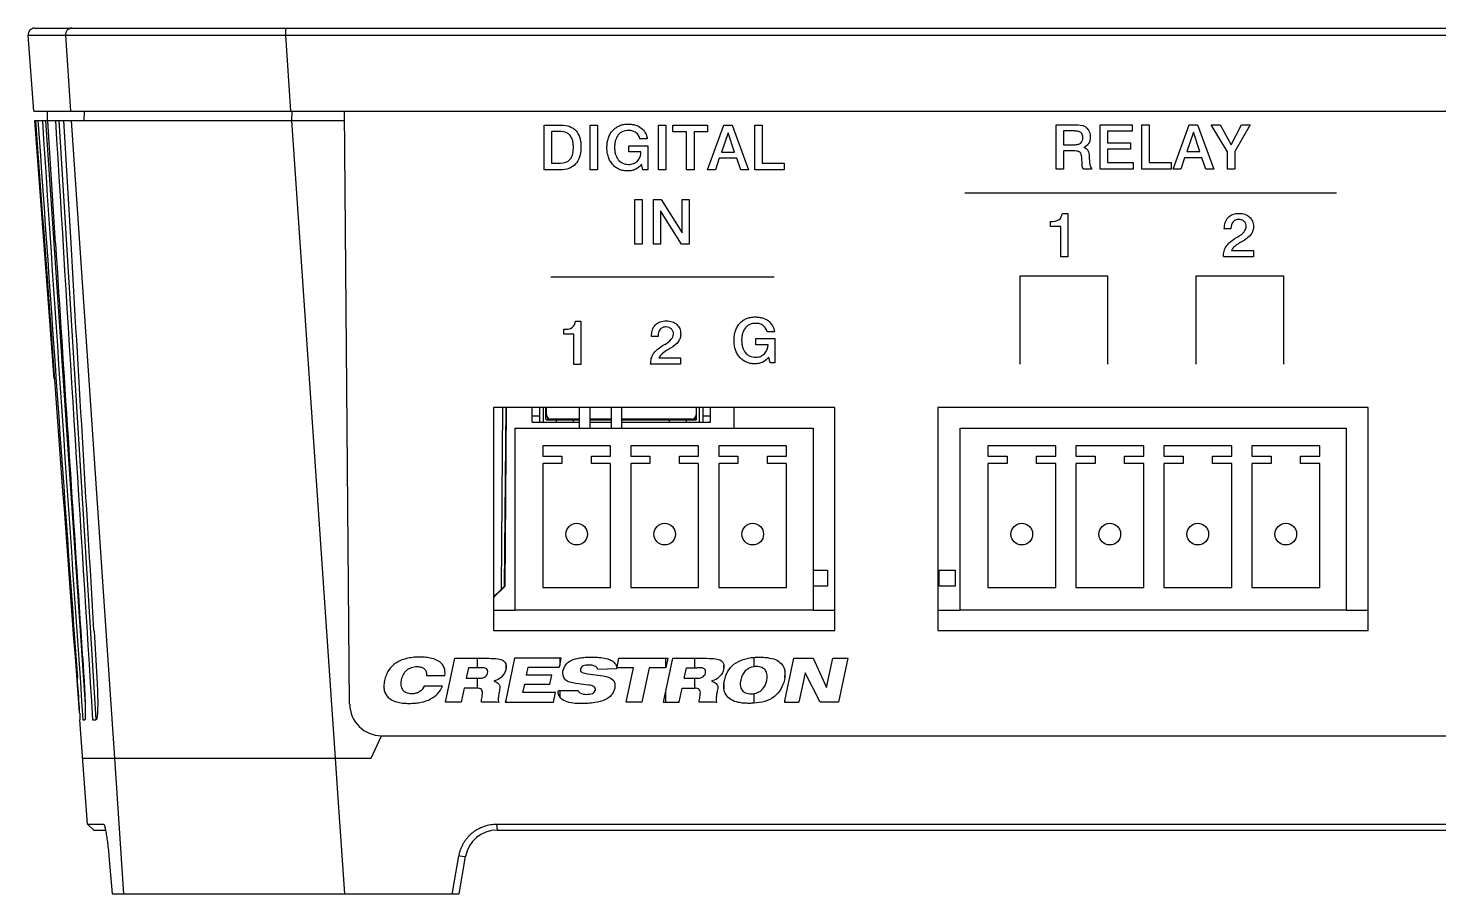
# Model space of a CAD drawing. Header units: inches. Extents: x 0 to 22, y 0 to 17.
# Drawn here: x 14.01 to 16.222, y 8.052 to 9.41 of the extents above; entities that cross this region are included whole.
import ezdxf

# ---------------------------------------------------------------- set-up
doc = ezdxf.new("R2010")
doc.units = ezdxf.units.IN
doc.header["$LTSCALE"] = 1.21
doc.header["$MEASUREMENT"] = 0
doc.layers.get('0').update_dxf_attribs({"linetype": 'CONTINUOUS'})
doc.layers.add('7_ALL_FEATURES', color=7, linetype='CONTINUOUS')

msp = doc.modelspace()

# ---------------------------------------------------------------- linework, layer by layer
at = {"color": 7, "linetype": 'Continuous'}
for p, q in [((14.0199, 9.4098), (19.0399, 9.4098)), ((14.0189, 9.2798), (14.0099, 9.399)), ((14.0189, 9.2798), (19.0409, 9.2798)), ((14.0399, 9.2648), (14.0401, 9.2798)), ((14.5139, 8.3493), (14.5058, 9.2798)), ((14.0504, 8.8598), (14.02, 9.2648)), ((14.02, 9.2648), (14.5059, 9.2648)), ((14.0372, 9.2648), (14.0992, 8.3488)), ((14.0405, 9.264), (14.0404, 9.2648)), ((14.0527, 9.0723), (14.0405, 9.264)), ((14.0578, 9.2648), (14.116, 8.325)), ((14.077, 9.0726), (14.0658, 9.2648)), ((14.7397, 8.8147), (14.7397, 8.4647)), ((15.2747, 8.8147), (14.7397, 8.8147)), ((14.7595, 8.8147), (14.7571, 8.5338)), ((14.8001, 8.7915), (14.8001, 8.8147)), ((14.8119, 8.7915), (14.8119, 8.8147)), ((14.8218, 8.7962), (14.8218, 8.8147)), ((14.8744, 8.7822), (14.8744, 8.8147)), ((14.8904, 8.8147), (14.8904, 8.7822)), ((14.9244, 8.7822), (14.9244, 8.8147)), ((14.9404, 8.8147), (14.9404, 8.7822)), ((15.058, 8.7962), (15.058, 8.8147)), ((15.0678, 8.8147), (15.0678, 8.7915)), ((15.0796, 8.7915), (15.0796, 8.8147)), ((15.1169, 8.7822), (15.1169, 8.8147)), ((15.2747, 8.4647), (15.2747, 8.8147)), ((15.4362, 8.8147), (15.4362, 8.4647)), ((16.1112, 8.8147), (15.4362, 8.8147)), ((16.1112, 8.4647), (16.1112, 8.8147)), ((14.8001, 8.7915), (14.8744, 8.7915)), ((14.8225, 8.7954), (14.8744, 8.7954)), ((14.8375, 8.7954), (14.8375, 8.7915)), ((14.8651, 8.7915), (14.8651, 8.7954)), ((14.8904, 8.7954), (14.9244, 8.7954)), ((14.8904, 8.7915), (14.9244, 8.7915)), ((14.9404, 8.7954), (15.0572, 8.7954)), ((14.9404, 8.7915), (15.0796, 8.7915)), ((15.0147, 8.7954), (15.0147, 8.7915)), ((15.0422, 8.7915), (15.0422, 8.7954)), ((15.2407, 8.5593), (15.2634, 8.5593)), ((15.2634, 8.5593), (15.2634, 8.5343)), ((15.4384, 8.5343), (15.4384, 8.5593)), ((15.4384, 8.5593), (15.4634, 8.5593)), ((15.4634, 8.5593), (15.4634, 8.5343)), ((14.7397, 8.5165), (14.7571, 8.5338)), ((14.7397, 8.5178), (14.7514, 8.5293)), ((14.7571, 8.5338), (14.7564, 8.5338)), ((15.2634, 8.5343), (15.2407, 8.5343)), ((15.4634, 8.5343), (15.4384, 8.5343)), ((14.7397, 8.4968), (14.7735, 8.4968)), ((15.2407, 8.4968), (15.2747, 8.4968)), ((15.4362, 8.4968), (15.4715, 8.4968)), ((16.0767, 8.4968), (16.1112, 8.4968)), ((14.1131, 8.4637), (14.113, 8.4653)), ((14.7397, 8.4647), (15.2747, 8.4647)), ((15.4362, 8.4647), (16.1112, 8.4647)), ((14.0906, 8.3354), (14.091, 8.3248)), ((14.103, 8.161), (14.0907, 8.3249)), ((14.091, 8.3248), (14.091, 8.3247)), ((14.1109, 8.3249), (14.116, 8.325)), ((14.5475, 8.2648), (14.5639, 8.2998)), ((14.5639, 8.2998), (18.4959, 8.2998)), ((14.0952, 8.2648), (14.5475, 8.2648)), ((14.113, 8.1518), (14.103, 8.161)), ((14.103, 8.161), (14.128, 8.161)), ((14.113, 8.1518), (14.1311, 8.1518)), ((14.128, 8.161), (14.1283, 8.1609)), ((14.7444, 8.161), (18.3153, 8.161)), ((14.745, 8.1518), (18.3147, 8.1518)), ((14.1364, 8.1114), (14.1417, 8.0518)), ((14.6751, 8.0536), (14.6853, 8.1114)), ((14.6854, 8.0518), (14.6958, 8.1105)), ((14.1417, 8.0518), (14.6854, 8.0518)), ((14.6748, 8.0518), (14.6751, 8.0536))]:
    msp.add_line(p, q, dxfattribs=at)
at = {"color": 9, "linetype": 'Continuous'}
for p, q in [((14.0099, 9.399), (14.0684, 9.399)), ((14.0684, 9.399), (14.0764, 9.2798)), ((14.4133, 9.399), (18.6464, 9.399)), ((14.4133, 9.399), (14.4214, 9.2798)), ((14.0975, 9.2798), (14.0973, 9.2648)), ((14.423, 9.2798), (14.4229, 9.2648)), ((14.0774, 9.2648), (14.145, 8.2648)), ((14.4225, 9.2648), (14.4911, 8.2648)), ((14.7536, 8.8147), (14.7514, 8.5293)), ((14.7586, 8.8147), (14.7564, 8.5338)), ((14.8178, 8.7915), (14.8178, 8.8147)), ((14.8225, 8.8033), (14.8225, 8.8147)), ((15.0572, 8.8147), (15.0572, 8.8033)), ((15.0619, 8.8147), (15.0619, 8.7915)), ((14.8119, 8.8013), (14.8001, 8.8013)), ((14.8225, 8.8033), (14.8218, 8.8033)), ((14.8296, 8.7954), (14.8296, 8.7962)), ((14.8744, 8.7962), (14.8296, 8.7962)), ((14.9244, 8.7962), (14.8904, 8.7962)), ((15.0501, 8.7962), (14.9404, 8.7962)), ((15.0501, 8.7962), (15.0501, 8.7954)), ((15.058, 8.8033), (15.0572, 8.8033)), ((15.0796, 8.8013), (15.0678, 8.8013)), ((14.145, 8.2648), (14.1594, 8.0518)), ((14.4911, 8.2648), (14.4949, 8.2094)), ((14.4949, 8.2094), (14.5058, 8.0518)), ((14.7444, 8.161), (14.745, 8.1518)), ((14.6853, 8.1114), (14.6958, 8.1105))]:
    msp.add_line(p, q, dxfattribs=at)
at = {"color": 2, "linetype": 'Continuous'}
for p, q in [((14.8189, 9.1876), (14.8189, 9.2575)), ((14.8189, 9.2575), (14.8459, 9.2575)), ((14.8303, 9.2476), (14.8303, 9.1979)), ((14.8454, 9.2476), (14.8303, 9.2476)), ((14.8912, 9.1876), (14.8912, 9.2575)), ((14.8912, 9.2575), (14.9028, 9.2575)), ((14.9028, 9.2575), (14.9028, 9.1876)), ((14.998, 9.1876), (14.998, 9.2575)), ((14.998, 9.2575), (15.0097, 9.2575)), ((15.0097, 9.2575), (15.0097, 9.1876)), ((15.0207, 9.2473), (15.0207, 9.2575)), ((15.0207, 9.2575), (15.0753, 9.2575)), ((15.0423, 9.2473), (15.0207, 9.2473)), ((15.0423, 9.1876), (15.0423, 9.2473)), ((15.0539, 9.2473), (15.0539, 9.1876)), ((15.0753, 9.2473), (15.0539, 9.2473)), ((15.0753, 9.2575), (15.0753, 9.2473)), ((15.0753, 9.1876), (15.1007, 9.2575)), ((15.1072, 9.2458), (15.0968, 9.2154)), ((15.1007, 9.2575), (15.1138, 9.2575)), ((15.1176, 9.2154), (15.1072, 9.2458)), ((15.1138, 9.2575), (15.1395, 9.1876)), ((15.1491, 9.1876), (15.1491, 9.2575)), ((15.1491, 9.2575), (15.1608, 9.2575)), ((15.1608, 9.2575), (15.1608, 9.1982)), ((15.6218, 9.1884), (15.6218, 9.2584)), ((15.6218, 9.2584), (15.6519, 9.2584)), ((15.6332, 9.2485), (15.6332, 9.227)), ((15.6502, 9.2485), (15.6332, 9.2485)), ((15.6519, 9.2584), (15.6556, 9.2582)), ((15.6909, 9.1884), (15.6909, 9.2584)), ((15.6909, 9.2584), (15.741, 9.2584)), ((15.7024, 9.2481), (15.7024, 9.2298)), ((15.741, 9.2481), (15.7024, 9.2481)), ((15.741, 9.2584), (15.741, 9.2481)), ((15.7561, 9.1884), (15.7561, 9.2584)), ((15.7561, 9.2584), (15.7677, 9.2584)), ((15.7677, 9.2584), (15.7677, 9.199)), ((15.805, 9.1884), (15.8304, 9.2584)), ((15.8369, 9.2466), (15.8265, 9.2163)), ((15.8304, 9.2584), (15.8435, 9.2584)), ((15.8473, 9.2163), (15.8369, 9.2466)), ((15.8435, 9.2584), (15.8691, 9.1884)), ((15.8904, 9.2156), (15.8646, 9.2584)), ((15.8646, 9.2584), (15.879, 9.2584)), ((15.879, 9.2584), (15.8961, 9.2266)), ((15.8961, 9.2266), (15.9126, 9.2584)), ((15.9261, 9.2584), (15.9021, 9.2161)), ((15.9126, 9.2584), (15.9261, 9.2584)), ((14.9516, 9.2157), (14.9516, 9.2253)), ((14.9516, 9.2253), (14.9815, 9.2253)), ((14.9807, 9.2361), (14.9691, 9.2361)), ((14.9815, 9.2253), (14.9815, 9.1876)), ((15.6332, 9.227), (15.6499, 9.227)), ((15.7024, 9.2298), (15.7381, 9.2298)), ((15.7381, 9.2298), (15.7381, 9.2201)), ((14.9707, 9.2157), (14.9516, 9.2157)), ((15.0936, 9.2057), (15.0875, 9.1876)), ((15.1208, 9.2057), (15.0936, 9.2057)), ((15.0968, 9.2154), (15.1176, 9.2154)), ((15.1271, 9.1876), (15.1208, 9.2057)), ((15.6333, 9.2172), (15.6333, 9.1884)), ((15.6509, 9.2172), (15.6333, 9.2172)), ((15.6624, 9.1977), (15.662, 9.206)), ((15.6737, 9.2086), (15.6743, 9.1986)), ((15.7024, 9.2201), (15.7024, 9.1989)), ((15.7381, 9.2201), (15.7024, 9.2201)), ((15.8232, 9.2065), (15.8171, 9.1884)), ((15.8504, 9.2065), (15.8232, 9.2065)), ((15.8265, 9.2163), (15.8473, 9.2163)), ((15.8567, 9.1884), (15.8504, 9.2065)), ((15.8904, 9.1884), (15.8904, 9.2156)), ((15.9021, 9.2161), (15.9021, 9.1884)), ((14.8439, 9.1876), (14.8189, 9.1876)), ((14.8303, 9.1979), (14.8446, 9.1979)), ((14.9028, 9.1876), (14.8912, 9.1876)), ((14.9738, 9.1876), (14.9718, 9.1964)), ((14.9815, 9.1876), (14.9738, 9.1876)), ((15.0097, 9.1876), (14.998, 9.1876)), ((15.0539, 9.1876), (15.0423, 9.1876)), ((15.0875, 9.1876), (15.0753, 9.1876)), ((15.1395, 9.1876), (15.1271, 9.1876)), ((15.1953, 9.1876), (15.1491, 9.1876)), ((15.1608, 9.1982), (15.1953, 9.1982)), ((15.1953, 9.1982), (15.1953, 9.1876)), ((15.6333, 9.1884), (15.6218, 9.1884)), ((15.6772, 9.1884), (15.6642, 9.1884)), ((15.6772, 9.1905), (15.6772, 9.1884)), ((15.7423, 9.1884), (15.6909, 9.1884)), ((15.7024, 9.1989), (15.7423, 9.1989)), ((15.7423, 9.1989), (15.7423, 9.1884)), ((15.8022, 9.1884), (15.7561, 9.1884)), ((15.7677, 9.199), (15.8022, 9.199)), ((15.8022, 9.199), (15.8022, 9.1884)), ((15.8171, 9.1884), (15.805, 9.1884)), ((15.8691, 9.1884), (15.8567, 9.1884)), ((15.9021, 9.1884), (15.8904, 9.1884)), ((14.961, 9.0709), (14.961, 9.1409)), ((14.961, 9.1409), (14.9726, 9.1409)), ((14.9726, 9.1409), (14.9726, 9.0709)), ((14.9902, 9.0709), (14.9902, 9.1409)), ((14.9902, 9.1409), (15.0026, 9.1409)), ((15.0026, 9.1409), (15.0351, 9.0886)), ((15.0351, 9.0886), (15.0351, 9.1409)), ((15.0351, 9.1409), (15.0464, 9.1409)), ((15.0464, 9.1409), (15.0464, 9.0709)), ((15.4785, 9.1514), (16.0613, 9.1514)), ((15.0014, 9.1233), (15.0014, 9.0709)), ((15.0341, 9.0709), (15.0014, 9.1233)), ((15.6315, 9.1192), (15.6399, 9.1192)), ((15.6399, 9.1192), (15.6399, 9.0512)), ((15.6131, 9.0987), (15.6131, 9.1065)), ((15.6291, 9.0987), (15.6131, 9.0987)), ((15.6291, 9.0512), (15.6291, 9.0987)), ((15.8854, 9.0948), (15.8854, 9.0953)), ((15.8959, 9.0948), (15.8854, 9.0948)), ((15.8959, 9.0959), (15.8959, 9.0948)), ((14.9726, 9.0709), (14.961, 9.0709)), ((15.0014, 9.0709), (14.9902, 9.0709)), ((15.0464, 9.0709), (15.0341, 9.0709)), ((15.9155, 9.0764), (15.9136, 9.0753)), ((15.6399, 9.0512), (15.6291, 9.0512)), ((15.931, 9.0512), (15.8841, 9.0512)), ((15.8969, 9.0611), (15.931, 9.0611)), ((15.931, 9.0611), (15.931, 9.0512)), ((14.8292, 9.0195), (15.1796, 9.0195)), ((15.5648, 9.0205), (15.5648, 8.8829)), ((15.7027, 9.0205), (15.5648, 9.0205)), ((15.7027, 8.8829), (15.7027, 9.0205)), ((15.8408, 9.0205), (15.8408, 8.8829)), ((15.9786, 9.0205), (15.8408, 9.0205)), ((15.9786, 8.8829), (15.9786, 9.0205)), ((14.8497, 8.9295), (14.8497, 8.9374)), ((14.8681, 8.9501), (14.8766, 8.9501)), ((14.8766, 8.9501), (14.8766, 8.8821)), ((14.8657, 8.9295), (14.8497, 8.9295)), ((14.8657, 8.8821), (14.8657, 8.9295)), ((14.9872, 8.9262), (14.9872, 8.9267)), ((14.9977, 8.9262), (14.9872, 8.9262)), ((14.9977, 8.9273), (14.9977, 8.9262)), ((15.1509, 8.9131), (15.1509, 8.9228)), ((15.1509, 8.9228), (15.1808, 8.9228)), ((15.1799, 8.9336), (15.1684, 8.9336)), ((15.1808, 8.9228), (15.1808, 8.885)), ((14.9987, 8.8925), (15.0328, 8.8925)), ((15.0172, 8.9078), (15.0153, 8.9067)), ((15.0328, 8.8925), (15.0328, 8.8826)), ((15.17, 8.9131), (15.1509, 8.9131)), ((15.1731, 8.885), (15.1711, 8.8939)), ((14.8766, 8.8821), (14.8657, 8.8821)), ((15.0328, 8.8826), (14.9859, 8.8826)), ((15.1808, 8.885), (15.1731, 8.885)), ((14.6641, 8.3524), (14.6787, 8.4212)), ((14.6787, 8.4212), (14.7324, 8.4212)), ((14.7004, 8.4065), (14.6968, 8.3899)), ((14.7175, 8.4065), (14.7004, 8.4065)), ((14.7137, 8.4212), (14.7137, 8.4065)), ((14.7726, 8.4212), (14.7586, 8.3554)), ((14.7586, 8.4124), (14.7586, 8.4033)), ((14.8456, 8.4212), (14.7726, 8.4212)), ((14.7914, 8.3948), (14.794, 8.4071)), ((14.794, 8.4071), (14.8426, 8.4071)), ((14.8426, 8.4071), (14.8433, 8.4101)), ((14.8433, 8.4212), (14.8433, 8.4101)), ((14.8433, 8.4101), (14.8456, 8.4212)), ((14.9309, 8.4119), (14.9332, 8.4074)), ((14.9324, 8.4065), (14.9323, 8.4047)), ((14.9592, 8.4065), (14.9324, 8.4065)), ((14.9332, 8.4074), (14.9361, 8.4212)), ((14.9361, 8.4212), (15.0129, 8.4212)), ((14.9477, 8.3524), (14.9592, 8.4065)), ((14.9835, 8.4065), (14.972, 8.3524)), ((15.0098, 8.4065), (14.9835, 8.4065)), ((15.0203, 8.4212), (15.0057, 8.3524)), ((15.0093, 8.4212), (15.0093, 8.4065)), ((15.0129, 8.4212), (15.0098, 8.4065)), ((15.0203, 8.4212), (15.074, 8.4212)), ((15.0384, 8.3899), (15.042, 8.4065)), ((15.042, 8.4065), (15.0591, 8.4065)), ((15.0553, 8.4065), (15.0553, 8.4212)), ((15.1007, 8.4059), (15.1004, 8.4039)), ((15.1007, 8.4103), (15.1007, 8.4059)), ((15.1476, 8.4227), (15.1476, 8.4079)), ((15.1962, 8.3545), (15.2104, 8.4212)), ((15.2104, 8.4212), (15.2409, 8.4212)), ((15.2409, 8.4212), (15.2618, 8.3755)), ((15.2618, 8.3755), (15.2716, 8.4212)), ((15.2716, 8.4212), (15.295, 8.4212)), ((15.295, 8.4212), (15.2804, 8.3524)), ((14.6346, 8.3945), (14.6632, 8.3945)), ((14.6968, 8.3899), (14.7154, 8.3899)), ((14.7137, 8.3899), (14.7137, 8.3744)), ((14.7441, 8.3869), (14.7399, 8.3854)), ((14.7399, 8.3854), (14.744, 8.3836)), ((14.7588, 8.4039), (14.7586, 8.4033)), ((14.8308, 8.3948), (14.7914, 8.3948)), ((14.8278, 8.3806), (14.8308, 8.3948)), ((14.8869, 8.3971), (14.9117, 8.3935)), ((14.9323, 8.4047), (14.903, 8.4038)), ((15.0384, 8.3899), (15.0571, 8.3899)), ((15.0553, 8.3744), (15.0553, 8.3899)), ((15.0857, 8.3869), (15.0815, 8.3854)), ((15.0815, 8.3854), (15.0856, 8.3836)), ((15.1962, 8.3906), (15.1956, 8.3872)), ((15.1962, 8.402), (15.1962, 8.3906)), ((15.2283, 8.3985), (15.2185, 8.3524)), ((15.2515, 8.3524), (15.2283, 8.3985)), ((14.6594, 8.3773), (14.6309, 8.3773)), ((14.6936, 8.3745), (14.6889, 8.3524)), ((14.7118, 8.3745), (14.6936, 8.3745)), ((14.7137, 8.3744), (14.7118, 8.3745)), ((14.7855, 8.3674), (14.7884, 8.3806)), ((14.8366, 8.3674), (14.7855, 8.3674)), ((14.7884, 8.3806), (14.8278, 8.3806)), ((14.8334, 8.3524), (14.8366, 8.3674)), ((14.8409, 8.3685), (14.841, 8.369)), ((14.8411, 8.3664), (14.8409, 8.3685)), ((14.841, 8.369), (14.8412, 8.3709)), ((14.8412, 8.3709), (14.872, 8.3709)), ((14.8433, 8.3709), (14.8433, 8.3607)), ((14.8889, 8.3793), (14.8684, 8.3819)), ((15.0093, 8.3694), (15.0093, 8.3524)), ((15.0305, 8.3524), (15.0352, 8.3745)), ((15.0352, 8.3745), (15.0534, 8.3745)), ((15.0534, 8.3745), (15.0553, 8.3744)), ((15.1007, 8.3738), (15.1007, 8.3804)), ((15.1476, 8.3658), (15.1476, 8.3508)), ((14.6889, 8.3524), (14.6641, 8.3524)), ((14.7586, 8.3554), (14.758, 8.3524)), ((14.758, 8.3524), (14.8334, 8.3524)), ((14.7586, 8.3554), (14.7586, 8.3524)), ((14.972, 8.3524), (14.9477, 8.3524)), ((15.0057, 8.3524), (15.0305, 8.3524)), ((15.1962, 8.3545), (15.1958, 8.3524)), ((15.1958, 8.3524), (15.2185, 8.3524)), ((15.1962, 8.3524), (15.1962, 8.3545)), ((15.2804, 8.3524), (15.2515, 8.3524))]:
    msp.add_line(p, q, dxfattribs=at)
at = {"color": 7, "linetype": 'Continuous'}
for centre, radius, start, end in [((14.0199, 9.3998), 0.01, 90, 184.3), ((315.1052, 28.3558), 301.6695, 183.664993, 183.780831), ((14.8296, 8.8033), 0.00787, 180, 270), ((14.8225, 8.7962), 0.000787, 180, 270), ((15.0501, 8.8033), 0.00787, 270, 360), ((15.0572, 8.7962), 0.000787, 270, 360), ((10.4087, 8.1232), 3.688, 3.4239, 4.1645), ((12.4594, 8.2475), 1.6335, 3.0847, 3.3661), ((14.5639, 8.3497), 0.0499, 180.5, 270), ((13.9988, 8.1252), 0.135, 10.9776, 11.3949), ((14.745, 8.1018), 0.05, 90, 170), ((14.7455, 8.1006), 0.0612, 167.7121, 169.8289)]:
    msp.add_arc(centre, radius, start, end, dxfattribs=at)
at = {"color": 2, "linetype": 'Continuous'}
for centre in [(16.0967, 8.7599), (15.1985, 8.5913)]:
    msp.add_arc(centre, 0.3744, 120.6029, 121.2951, dxfattribs=at)
at = {"color": 9, "linetype": 'Continuous'}
for centre, start, end in [((14.8296, 8.8033), 180, 270), ((15.0501, 8.8033), 270, 360)]:
    msp.add_arc(centre, 0.00709, start, end, dxfattribs=at)
at = {"color": 7, "linetype": 'Continuous'}
for centre, major_axis, ratio, start_param, end_param in [((22.8772, 33.0132), (-0.1951, 60.3778), 0.160875, -4.308658, -4.291878), ((23.0405, 35.14), (0.1978, 62.1754), 0.158042, -4.282663, -4.267152), ((22.8783, 30.9904), (-0.1923, 59.5564), 0.16076, -4.3395, -4.322493), ((22.8794, 28.9651), (-0.1896, 58.7326), 0.160646, -4.370852, -4.353812), ((23.0392, 33.0003), (0.1949, 61.2199), 0.158157, -4.299502, -4.298206), ((23.038, 30.8634), (0.1919, 60.2671), 0.158271, -4.331074, -4.329774), ((22.9693, 8.4799), (8.8786, 0.155), 0.001981, -3.141478, -3.133494), ((22.9693, 8.4805), (8.8787, 0.155), 0.002574, -3.107884, -3.099658), ((22.9693, 8.4814), (8.8788, 0.155), 0.003172, -3.074016, -3.065775)]:
    msp.add_ellipse(centre, major_axis=major_axis, ratio=ratio, start_param=start_param, end_param=end_param, dxfattribs=at)
at = {"color": 9, "linetype": 'Continuous'}
for points, knots in [([(14.0783, 9.4098), (14.0769, 9.4098), (14.0749, 9.4093), (14.0725, 9.408), (14.0709, 9.4066), (14.0697, 9.405), (14.0686, 9.4025), (14.0683, 9.4004), (14.0684, 9.399)], [0, 0, 0, 0, 0.248258, 0.373667, 0.498908, 0.624317, 0.750205, 1, 1, 1, 1]), ([(14.414, 9.4098), (14.414, 9.4098), (14.4139, 9.4097), (14.4138, 9.4095), (14.4138, 9.4093), (14.4137, 9.4087), (14.4136, 9.4078), (14.4135, 9.4065), (14.4134, 9.4049), (14.4133, 9.403), (14.4133, 9.4011), (14.4133, 9.3997), (14.4133, 9.399)], [0, 0, 0, 0, 0.008328, 0.024484, 0.049536, 0.083486, 0.177251, 0.302614, 0.454291, 0.626581, 0.811589, 1, 1, 1, 1]), ([(14.0684, 9.399), (14.0701, 9.399), (14.0744, 9.399), (14.0822, 9.3989), (14.0927, 9.3989), (14.1117, 9.3988), (14.1415, 9.3988), (14.1838, 9.3988), (14.2337, 9.3988), (14.2898, 9.3989), (14.3503, 9.3989), (14.392, 9.399), (14.4133, 9.399)], [0, 0, 0, 0, 0.014735, 0.037408, 0.067863, 0.105869, 0.203385, 0.327066, 0.47322, 0.637434, 0.814822, 1, 1, 1, 1])]:
    msp.add_open_spline(points, degree=3, knots=knots, dxfattribs=at)
at = {"color": 2, "linetype": 'Continuous'}
for points, knots in [([(14.8459, 9.2575), (14.8504, 9.2575), (14.859, 9.2566), (14.87, 9.2494), (14.8747, 9.2397), (14.8764, 9.2306), (14.8768, 9.2228), (14.8764, 9.215), (14.8744, 9.2059), (14.8691, 9.1961), (14.8577, 9.1887), (14.8487, 9.1876), (14.8439, 9.1876)], [0, 0, 0, 0, 0.126947, 0.23527, 0.349888, 0.416868, 0.492637, 0.567134, 0.633997, 0.752796, 0.867901, 1, 1, 1, 1]), ([(14.8648, 9.2234), (14.8648, 9.2296), (14.8633, 9.2427), (14.8506, 9.2476), (14.8454, 9.2476)], [0, 0, 0, 0, 0.542922, 1, 1, 1, 1]), ([(14.9718, 9.1964), (14.9694, 9.1931), (14.9645, 9.1889), (14.9564, 9.1862), (14.9498, 9.1856), (14.9431, 9.1861), (14.9367, 9.188), (14.931, 9.1913), (14.9262, 9.1958), (14.9222, 9.2013), (14.9194, 9.2077), (14.9177, 9.2148), (14.9172, 9.2225), (14.9177, 9.2303), (14.9194, 9.2375), (14.9219, 9.2431), (14.9239, 9.2462), (14.9247, 9.2472)], [0, 0, 0, 0, 0.115966, 0.174605, 0.237072, 0.302068, 0.362994, 0.422731, 0.484326, 0.547539, 0.611906, 0.679909, 0.753659, 0.828711, 0.897486, 0.962138, 1, 1, 1, 1]), ([(14.9247, 9.2472), (14.9253, 9.248), (14.9273, 9.2503), (14.9312, 9.2539), (14.937, 9.2571), (14.9436, 9.259), (14.9503, 9.2595), (14.9566, 9.2591), (14.9637, 9.2576), (14.9746, 9.2525), (14.9798, 9.2426), (14.9807, 9.2361)], [0, 0, 0, 0, 0.03789, 0.130669, 0.221965, 0.3164, 0.418166, 0.503088, 0.581307, 0.724886, 1, 1, 1, 1]), ([(14.9691, 9.2361), (14.9683, 9.2398), (14.9651, 9.2454), (14.9578, 9.2488), (14.9519, 9.2495), (14.9466, 9.2491), (14.9407, 9.2474), (14.9344, 9.2426), (14.9309, 9.2354), (14.9296, 9.2286), (14.9292, 9.2228), (14.9295, 9.2178), (14.93, 9.2148), (14.9303, 9.2138)], [0, 0, 0, 0, 0.158938, 0.240689, 0.331011, 0.400227, 0.46364, 0.584821, 0.716079, 0.790691, 0.87377, 0.955566, 1, 1, 1, 1]), ([(15.6499, 9.227), (15.652, 9.227), (15.6556, 9.2273), (15.6605, 9.2291), (15.6632, 9.2331), (15.6637, 9.2379), (15.6633, 9.2426), (15.6606, 9.2465), (15.6558, 9.2483), (15.6522, 9.2485), (15.6502, 9.2485)], [0, 0, 0, 0, 0.158973, 0.275648, 0.379276, 0.505489, 0.628706, 0.730311, 0.844198, 1, 1, 1, 1]), ([(15.6556, 9.2582), (15.6607, 9.2582), (15.6721, 9.2552), (15.6753, 9.2439), (15.6753, 9.2388)], [0, 0, 0, 0, 0.503831, 1, 1, 1, 1]), ([(15.6753, 9.2388), (15.6753, 9.2353), (15.674, 9.2283), (15.6683, 9.2237), (15.6653, 9.2226)], [0, 0, 0, 0, 0.522624, 1, 1, 1, 1]), ([(14.8446, 9.1979), (14.8501, 9.1979), (14.8638, 9.2026), (14.8648, 9.2168), (14.8648, 9.2234)], [0, 0, 0, 0, 0.453847, 1, 1, 1, 1]), ([(14.9303, 9.2138), (14.9304, 9.2131), (14.9314, 9.2093), (14.9345, 9.203), (14.9407, 9.1982), (14.9464, 9.1964), (14.9509, 9.196), (14.9552, 9.1963), (14.9601, 9.1976), (14.9678, 9.2025), (14.9706, 9.2106), (14.9707, 9.2157)], [0, 0, 0, 0, 0.035341, 0.193129, 0.338234, 0.412235, 0.491964, 0.560253, 0.623735, 0.745482, 1, 1, 1, 1]), ([(15.662, 9.206), (15.6619, 9.2079), (15.6616, 9.2111), (15.6596, 9.2153), (15.6555, 9.217), (15.6526, 9.2172), (15.6509, 9.2172)], [0, 0, 0, 0, 0.311095, 0.52295, 0.725097, 1, 1, 1, 1]), ([(15.6653, 9.2226), (15.6677, 9.2218), (15.6731, 9.2183), (15.6735, 9.2119), (15.6737, 9.2086)], [0, 0, 0, 0, 0.431291, 1, 1, 1, 1]), ([(15.6642, 9.1884), (15.6636, 9.1895), (15.6626, 9.1925), (15.6625, 9.1957), (15.6624, 9.1977)], [0, 0, 0, 0, 0.366223, 1, 1, 1, 1]), ([(15.6743, 9.1985), (15.6743, 9.1975), (15.6746, 9.1947), (15.6755, 9.1914), (15.6772, 9.1905)], [0, 0, 0, 0, 0.344307, 1, 1, 1, 1]), ([(15.6131, 9.1065), (15.6177, 9.1065), (15.6271, 9.1069), (15.631, 9.1156), (15.6315, 9.1192)], [0, 0, 0, 0, 0.552426, 1, 1, 1, 1]), ([(15.8854, 9.0953), (15.8854, 9.1015), (15.8881, 9.1116), (15.8976, 9.1175), (15.9037, 9.119), (15.9086, 9.1193), (15.9134, 9.119), (15.9192, 9.1176), (15.9254, 9.1141), (15.9303, 9.1071), (15.9312, 9.1014), (15.9312, 9.0986)], [0, 0, 0, 0, 0.260593, 0.383057, 0.44922, 0.521862, 0.589259, 0.651435, 0.768127, 0.880663, 1, 1, 1, 1]), ([(15.9016, 9.108), (15.9007, 9.1075), (15.8971, 9.1045), (15.8959, 9.0994), (15.8959, 9.0959)], [0, 0, 0, 0, 0.229423, 1, 1, 1, 1]), ([(15.9061, 9.0821), (15.9099, 9.0844), (15.9162, 9.0884), (15.9205, 9.097), (15.9194, 9.103), (15.9169, 9.1068), (15.9129, 9.1092), (15.908, 9.1099), (15.9041, 9.1093), (15.9021, 9.1083), (15.9016, 9.108)], [0, 0, 0, 0, 0.280292, 0.46993, 0.566985, 0.659388, 0.753926, 0.856089, 0.966253, 1, 1, 1, 1]), ([(15.9312, 9.0986), (15.9312, 9.0964), (15.9307, 9.0921), (15.9263, 9.0835), (15.92, 9.079), (15.9155, 9.0764)], [0, 0, 0, 0, 0.2273, 0.44875, 1, 1, 1, 1]), ([(15.8841, 9.0515), (15.8841, 9.0544), (15.8847, 9.0599), (15.8879, 9.0677), (15.8941, 9.0744), (15.8993, 9.078), (15.9022, 9.0798)], [0, 0, 0, 0, 0.244002, 0.464662, 0.70406, 1, 1, 1, 1]), ([(15.9136, 9.0753), (15.9095, 9.073), (15.9034, 9.0691), (15.8978, 9.0637), (15.8969, 9.0611)], [0, 0, 0, 0, 0.629983, 1, 1, 1, 1]), ([(14.8497, 8.9374), (14.8543, 8.9374), (14.8637, 8.9377), (14.8676, 8.9464), (14.8681, 8.9501)], [0, 0, 0, 0, 0.552285, 1, 1, 1, 1]), ([(14.9872, 8.9267), (14.9872, 8.9329), (14.9899, 8.943), (14.9994, 8.9489), (15.0054, 8.9504), (15.0104, 8.9507), (15.0152, 8.9504), (15.0209, 8.9491), (15.0271, 8.9455), (15.0321, 8.9385), (15.033, 8.9328), (15.033, 8.93)], [0, 0, 0, 0, 0.260593, 0.383057, 0.44922, 0.521862, 0.589259, 0.651435, 0.768127, 0.880663, 1, 1, 1, 1]), ([(15.0034, 8.9394), (15.0025, 8.9389), (14.9989, 8.9359), (14.9977, 8.9308), (14.9977, 8.9273)], [0, 0, 0, 0, 0.229423, 1, 1, 1, 1]), ([(15.0079, 8.9136), (15.0117, 8.9158), (15.018, 8.9198), (15.0223, 8.9284), (15.0212, 8.9344), (15.0186, 8.9382), (15.0147, 8.9407), (15.0098, 8.9413), (15.0059, 8.9407), (15.0039, 8.9397), (15.0034, 8.9394)], [0, 0, 0, 0, 0.280292, 0.46993, 0.566985, 0.659388, 0.753926, 0.856089, 0.966253, 1, 1, 1, 1]), ([(15.1711, 8.8939), (15.1687, 8.8905), (15.1637, 8.8863), (15.1557, 8.8836), (15.149, 8.883), (15.1423, 8.8836), (15.136, 8.8855), (15.1303, 8.8887), (15.1255, 8.8932), (15.1215, 8.8987), (15.1187, 8.9051), (15.117, 8.9123), (15.1165, 8.92), (15.117, 8.9277), (15.1187, 8.935), (15.1212, 8.9406), (15.1232, 8.9436), (15.124, 8.9447)], [0, 0, 0, 0, 0.116051, 0.174593, 0.237148, 0.302084, 0.363009, 0.422765, 0.484366, 0.547542, 0.611903, 0.679906, 0.753649, 0.828695, 0.897472, 0.962135, 1, 1, 1, 1]), ([(15.124, 8.9447), (15.1246, 8.9454), (15.1265, 8.9478), (15.1305, 8.9513), (15.1363, 8.9545), (15.1429, 8.9564), (15.1495, 8.9569), (15.1558, 8.9565), (15.163, 8.9551), (15.1739, 8.95), (15.1791, 8.94), (15.1799, 8.9336)], [0, 0, 0, 0, 0.0379, 0.130624, 0.221918, 0.316348, 0.418039, 0.50297, 0.581216, 0.724957, 1, 1, 1, 1]), ([(15.1684, 8.9336), (15.1676, 8.9373), (15.1643, 8.9428), (15.157, 8.9463), (15.1512, 8.9469), (15.1459, 8.9465), (15.14, 8.9448), (15.1337, 8.94), (15.1302, 8.9328), (15.1288, 8.926), (15.1285, 8.9202), (15.1288, 8.9152), (15.1293, 8.9122), (15.1295, 8.9112)], [0, 0, 0, 0, 0.159034, 0.240657, 0.331118, 0.40033, 0.463721, 0.584768, 0.716067, 0.790691, 0.87377, 0.955564, 1, 1, 1, 1]), ([(15.033, 8.93), (15.033, 8.9278), (15.0324, 8.9235), (15.0281, 8.9149), (15.0218, 8.9105), (15.0172, 8.9078)], [0, 0, 0, 0, 0.2273, 0.44875, 1, 1, 1, 1]), ([(14.9859, 8.8829), (14.9859, 8.8858), (14.9865, 8.8913), (14.9897, 8.8991), (14.9958, 8.9058), (15.001, 8.9094), (15.004, 8.9112)], [0, 0, 0, 0, 0.244002, 0.464662, 0.70406, 1, 1, 1, 1]), ([(15.0153, 8.9067), (15.0113, 8.9044), (15.0052, 8.9005), (14.9995, 8.8951), (14.9987, 8.8925)], [0, 0, 0, 0, 0.629983, 1, 1, 1, 1]), ([(15.1295, 8.9112), (15.1297, 8.9105), (15.1307, 8.9067), (15.1337, 8.9005), (15.1399, 8.8956), (15.1457, 8.8938), (15.1502, 8.8935), (15.1544, 8.8938), (15.1594, 8.8951), (15.1671, 8.9), (15.1698, 8.908), (15.17, 8.9131)], [0, 0, 0, 0, 0.035346, 0.193237, 0.338219, 0.412267, 0.492128, 0.560387, 0.6238, 0.745462, 1, 1, 1, 1]), ([(14.6632, 8.3945), (14.6637, 8.3985), (14.6634, 8.4067), (14.6552, 8.417), (14.6442, 8.4211), (14.6334, 8.4228), (14.6233, 8.4233), (14.6128, 8.4228), (14.6027, 8.421), (14.5938, 8.4181), (14.5838, 8.4128), (14.5759, 8.4048), (14.5709, 8.3948), (14.5688, 8.3877), (14.568, 8.3832), (14.5679, 8.3815)], [0, 0, 0, 0, 0.09057, 0.175212, 0.279349, 0.344774, 0.420866, 0.505293, 0.581329, 0.650359, 0.714166, 0.834444, 0.896459, 0.962519, 1, 1, 1, 1]), ([(14.5953, 8.3872), (14.5965, 8.393), (14.6005, 8.4016), (14.6096, 8.4066), (14.6152, 8.408), (14.6204, 8.4084), (14.6259, 8.4078), (14.633, 8.4042), (14.6347, 8.3981), (14.6346, 8.3945)], [0, 0, 0, 0, 0.306236, 0.448803, 0.524446, 0.605411, 0.718302, 0.812086, 1, 1, 1, 1]), ([(14.7303, 8.398), (14.7306, 8.3994), (14.7308, 8.4026), (14.7257, 8.407), (14.7208, 8.4065), (14.7175, 8.4065)], [0, 0, 0, 0, 0.24708, 0.46063, 1, 1, 1, 1]), ([(14.7324, 8.4212), (14.7371, 8.4212), (14.7446, 8.421), (14.7545, 8.419), (14.7579, 8.4146), (14.7586, 8.4124)], [0, 0, 0, 0, 0.481268, 0.770006, 1, 1, 1, 1]), ([(14.8484, 8.4013), (14.8492, 8.4048), (14.8521, 8.4118), (14.862, 8.419), (14.873, 8.4218), (14.8838, 8.4229), (14.8926, 8.4232), (14.9007, 8.423), (14.9093, 8.4224), (14.918, 8.4209), (14.9262, 8.4175), (14.9298, 8.4138), (14.9309, 8.4119)], [0, 0, 0, 0, 0.112913, 0.228786, 0.375497, 0.466364, 0.570769, 0.652569, 0.724795, 0.842733, 0.930861, 1, 1, 1, 1]), ([(14.8887, 8.4107), (14.8858, 8.4107), (14.8816, 8.4103), (14.8771, 8.4075), (14.8754, 8.4045), (14.8757, 8.4009), (14.8802, 8.3978), (14.8841, 8.3975), (14.8869, 8.3971)], [0, 0, 0, 0, 0.287143, 0.401389, 0.505645, 0.615867, 0.723358, 1, 1, 1, 1]), ([(14.903, 8.4038), (14.9024, 8.4074), (14.8957, 8.4106), (14.8905, 8.4107), (14.8887, 8.4107)], [0, 0, 0, 0, 0.676684, 1, 1, 1, 1]), ([(15.0719, 8.398), (15.0722, 8.3994), (15.0724, 8.4026), (15.0674, 8.407), (15.0624, 8.4065), (15.0591, 8.4065)], [0, 0, 0, 0, 0.247069, 0.460033, 1, 1, 1, 1]), ([(15.074, 8.4212), (15.0787, 8.4212), (15.0862, 8.421), (15.0953, 8.4191), (15.0996, 8.4148), (15.1005, 8.4118), (15.1007, 8.4103)], [0, 0, 0, 0, 0.447777, 0.715671, 0.854784, 1, 1, 1, 1]), ([(15.1007, 8.3804), (15.1009, 8.3824), (15.1017, 8.3871), (15.1036, 8.394), (15.1079, 8.4031), (15.1201, 8.4173), (15.1367, 8.4218), (15.1476, 8.4227)], [0, 0, 0, 0, 0.088605, 0.204244, 0.313249, 0.522844, 1, 1, 1, 1]), ([(15.1476, 8.4079), (15.1427, 8.4072), (15.1353, 8.4038), (15.1303, 8.3964), (15.1283, 8.3914), (15.1271, 8.3871), (15.1264, 8.3826), (15.1265, 8.3771), (15.1286, 8.3709), (15.1352, 8.3661), (15.1419, 8.3654), (15.1462, 8.3656), (15.1476, 8.3658)], [0, 0, 0, 0, 0.218978, 0.33215, 0.393486, 0.459029, 0.531691, 0.595503, 0.703838, 0.808811, 0.938295, 1, 1, 1, 1]), ([(15.1476, 8.4227), (15.1506, 8.423), (15.1565, 8.4232), (15.1649, 8.4229), (15.1744, 8.4216), (15.1873, 8.4182), (15.195, 8.4084), (15.1962, 8.402)], [0, 0, 0, 0, 0.159543, 0.308531, 0.440251, 0.658629, 1, 1, 1, 1]), ([(15.1679, 8.3864), (15.169, 8.3917), (15.1691, 8.4009), (15.16, 8.4076), (15.1532, 8.4084), (15.149, 8.4081), (15.1476, 8.4079)], [0, 0, 0, 0, 0.446742, 0.643041, 0.884904, 1, 1, 1, 1]), ([(14.6309, 8.3773), (14.6292, 8.3737), (14.6251, 8.3689), (14.6176, 8.366), (14.612, 8.3654), (14.607, 8.3657), (14.6019, 8.3671), (14.5941, 8.3727), (14.5942, 8.382), (14.5953, 8.3872)], [0, 0, 0, 0, 0.21087, 0.315079, 0.428041, 0.511876, 0.585079, 0.711726, 1, 1, 1, 1]), ([(14.7154, 8.3899), (14.7187, 8.3899), (14.7252, 8.3898), (14.7297, 8.3953), (14.7303, 8.398)], [0, 0, 0, 0, 0.544878, 1, 1, 1, 1]), ([(14.744, 8.3836), (14.7461, 8.3826), (14.7508, 8.3788), (14.7492, 8.3729), (14.7487, 8.3701)], [0, 0, 0, 0, 0.438756, 1, 1, 1, 1]), ([(14.8684, 8.3819), (14.8624, 8.3827), (14.8501, 8.3846), (14.8475, 8.397), (14.8484, 8.4013)], [0, 0, 0, 0, 0.579843, 1, 1, 1, 1]), ([(14.9117, 8.3935), (14.9172, 8.3927), (14.9257, 8.3908), (14.9299, 8.3826), (14.9301, 8.3781), (14.9295, 8.3737), (14.9279, 8.3687), (14.9234, 8.3616), (14.9134, 8.3548), (14.8967, 8.3508), (14.8839, 8.3502), (14.8766, 8.3502)], [0, 0, 0, 0, 0.17893, 0.245183, 0.281213, 0.321683, 0.387748, 0.451371, 0.58823, 0.764773, 1, 1, 1, 1]), ([(15.0571, 8.3899), (15.0603, 8.3899), (15.0668, 8.3898), (15.0713, 8.3953), (15.0719, 8.398)], [0, 0, 0, 0, 0.544483, 1, 1, 1, 1]), ([(15.0856, 8.3836), (15.0877, 8.3826), (15.0924, 8.3788), (15.0908, 8.3729), (15.0903, 8.3701)], [0, 0, 0, 0, 0.439562, 1, 1, 1, 1]), ([(15.1956, 8.3872), (15.1935, 8.3774), (15.1818, 8.3566), (15.159, 8.3515), (15.1476, 8.3508)], [0, 0, 0, 0, 0.468581, 1, 1, 1, 1]), ([(15.1476, 8.3658), (15.1524, 8.3665), (15.1626, 8.3711), (15.1668, 8.3812), (15.1679, 8.3864)], [0, 0, 0, 0, 0.479921, 1, 1, 1, 1]), ([(14.5679, 8.3815), (14.5677, 8.3804), (14.5675, 8.3769), (14.5679, 8.369), (14.5738, 8.3581), (14.5856, 8.3529), (14.5971, 8.3508), (14.6071, 8.3504), (14.617, 8.3508), (14.6283, 8.3524), (14.6407, 8.3564), (14.6526, 8.3651), (14.6577, 8.3731), (14.6594, 8.3773)], [0, 0, 0, 0, 0.027734, 0.087977, 0.194504, 0.316833, 0.394301, 0.485494, 0.566415, 0.640382, 0.770827, 0.886543, 1, 1, 1, 1]), ([(14.7222, 8.3653), (14.7224, 8.3676), (14.7216, 8.3733), (14.7161, 8.3743), (14.7137, 8.3744)], [0, 0, 0, 0, 0.49448, 1, 1, 1, 1]), ([(14.7205, 8.3524), (14.7203, 8.3539), (14.721, 8.3582), (14.7219, 8.3624), (14.7222, 8.3653)], [0, 0, 0, 0, 0.333728, 1, 1, 1, 1]), ([(14.7487, 8.3701), (14.7483, 8.3677), (14.7476, 8.3635), (14.7467, 8.3576), (14.7469, 8.3536), (14.7478, 8.3519)], [0, 0, 0, 0, 0.392037, 0.688487, 1, 1, 1, 1]), ([(14.872, 8.3709), (14.8727, 8.3675), (14.8787, 8.3649), (14.8834, 8.3647), (14.885, 8.3647)], [0, 0, 0, 0, 0.684544, 1, 1, 1, 1]), ([(14.885, 8.3647), (14.8882, 8.3647), (14.8928, 8.365), (14.8978, 8.3679), (14.8995, 8.3712), (14.8993, 8.3748), (14.8955, 8.3784), (14.8916, 8.379), (14.8889, 8.3793)], [0, 0, 0, 0, 0.303049, 0.421216, 0.534578, 0.638959, 0.741546, 1, 1, 1, 1]), ([(15.0638, 8.3653), (15.064, 8.3676), (15.0633, 8.3733), (15.0577, 8.3743), (15.0553, 8.3744)], [0, 0, 0, 0, 0.494434, 1, 1, 1, 1]), ([(15.0621, 8.3524), (15.0619, 8.3539), (15.0626, 8.3582), (15.0635, 8.3624), (15.0638, 8.3653)], [0, 0, 0, 0, 0.333579, 1, 1, 1, 1]), ([(15.0903, 8.3701), (15.0899, 8.3677), (15.0892, 8.3635), (15.0884, 8.3576), (15.0885, 8.3536), (15.0894, 8.3519)], [0, 0, 0, 0, 0.392064, 0.688537, 1, 1, 1, 1]), ([(15.1476, 8.3508), (15.1452, 8.3506), (15.1399, 8.3505), (15.1319, 8.3507), (15.1221, 8.3521), (15.1087, 8.356), (15.1014, 8.367), (15.1007, 8.3738)], [0, 0, 0, 0, 0.123437, 0.279532, 0.416651, 0.642, 1, 1, 1, 1]), ([(14.7478, 8.3519), (14.7427, 8.3525), (14.7336, 8.3523), (14.7244, 8.3524), (14.7205, 8.3524)], [0, 0, 0, 0, 0.565421, 1, 1, 1, 1]), ([(14.8766, 8.3502), (14.8725, 8.3502), (14.861, 8.3507), (14.8475, 8.3543), (14.8433, 8.3607)], [0, 0, 0, 0, 0.349302, 1, 1, 1, 1]), ([(15.0894, 8.3519), (15.0843, 8.3525), (15.0752, 8.3523), (15.0661, 8.3524), (15.0621, 8.3524)], [0, 0, 0, 0, 0.565453, 1, 1, 1, 1])]:
    msp.add_open_spline(points, degree=3, knots=knots, dxfattribs=at)
at = {"color": 7, "linetype": 'Continuous'}
msp.add_open_spline([(14.113, 8.4653), (14.1008, 8.6677), (14.0888, 8.8701), (14.077, 9.0726)], degree=3, dxfattribs=at)
for points, knots in [([(14.7564, 8.5338), (14.7563, 8.5338), (14.7563, 8.5337), (14.7561, 8.5336), (14.7559, 8.5335), (14.7557, 8.5333), (14.7554, 8.5331), (14.755, 8.5327), (14.7544, 8.5322), (14.7537, 8.5315), (14.7529, 8.5308), (14.7521, 8.5301), (14.7516, 8.5296), (14.7514, 8.5293)], [0, 0, 0, 0, 0.013058, 0.037923, 0.073592, 0.118797, 0.172202, 0.232438, 0.367926, 0.51673, 0.674103, 0.836159, 1, 1, 1, 1]), ([(14.0971, 8.391), (14.0975, 8.3854), (14.0981, 8.3747), (14.0989, 8.3596), (14.0993, 8.3483), (14.0994, 8.3405), (14.0994, 8.337), (14.0994, 8.3354)], [0, 0, 0, 0, 0.301986, 0.577758, 0.814187, 0.914038, 1, 1, 1, 1]), ([(14.1175, 8.391), (14.1177, 8.3865), (14.1182, 8.3778), (14.1186, 8.3671), (14.1188, 8.359), (14.1188, 8.3535), (14.1188, 8.3483), (14.1188, 8.3436), (14.1186, 8.3393), (14.1185, 8.3356), (14.1182, 8.3324), (14.1179, 8.33), (14.1177, 8.3285), (14.1175, 8.3275), (14.1173, 8.3266), (14.1171, 8.326), (14.1169, 8.3254), (14.1166, 8.325), (14.1164, 8.3248), (14.1162, 8.3247), (14.1161, 8.3247)], [0, 0, 0, 0, 0.202426, 0.392304, 0.480755, 0.563948, 0.641194, 0.711961, 0.775747, 0.832036, 0.880369, 0.920524, 0.937492, 0.952359, 0.965113, 0.975757, 0.984331, 0.990968, 0.995967, 1, 1, 1, 1]), ([(14.0989, 8.3256), (14.0989, 8.3255), (14.0988, 8.3253), (14.0987, 8.325), (14.0985, 8.3247), (14.0984, 8.3247)], [0, 0, 0, 0, 0.395793, 0.687505, 1, 1, 1, 1]), ([(14.0994, 8.3354), (14.0994, 8.3343), (14.0994, 8.3322), (14.0993, 8.3295), (14.0992, 8.3276), (14.099, 8.3264), (14.0989, 8.3259), (14.0989, 8.3256)], [0, 0, 0, 0, 0.347319, 0.630954, 0.849141, 0.933083, 1, 1, 1, 1]), ([(14.1283, 8.1609), (14.1284, 8.1607), (14.1287, 8.1604), (14.129, 8.1599), (14.1293, 8.1591), (14.1298, 8.1576), (14.1304, 8.1552), (14.1309, 8.1531), (14.1311, 8.1519)], [0, 0, 0, 0, 0.049006, 0.117279, 0.206616, 0.31819, 0.611578, 1, 1, 1, 1]), ([(14.1313, 8.1509), (14.1318, 8.1483), (14.1328, 8.1424), (14.1341, 8.133), (14.1353, 8.1225), (14.136, 8.1152), (14.1364, 8.1114)], [0, 0, 0, 0, 0.201911, 0.44697, 0.718358, 1, 1, 1, 1]), ([(14.6857, 8.1137), (14.6864, 8.1169), (14.6879, 8.1217), (14.6906, 8.1278), (14.6931, 8.1324), (14.696, 8.1367), (14.6993, 8.1408), (14.703, 8.1446), (14.707, 8.1481), (14.7113, 8.1512), (14.7158, 8.1539), (14.7205, 8.1561), (14.7267, 8.1585), (14.7347, 8.1605), (14.7412, 8.161), (14.7444, 8.161)], [0, 0, 0, 0, 0.121618, 0.183967, 0.247252, 0.311342, 0.375984, 0.440938, 0.505998, 0.570902, 0.635304, 0.698824, 0.761166, 0.882507, 1, 1, 1, 1])]:
    msp.add_open_spline(points, degree=3, knots=knots, dxfattribs=at)
at = {"color": 2, "linetype": 'Continuous'}
for points in [[(14.7586, 8.4124), (14.7595, 8.4097), (14.7594, 8.4067), (14.7588, 8.4039)], [(15.1007, 8.4059), (15.1009, 8.4074), (15.1009, 8.4089), (15.1007, 8.4103)], [(14.7586, 8.4033), (14.7569, 8.3962), (14.751, 8.3894), (14.7441, 8.3869)], [(15.1004, 8.4039), (15.0988, 8.3966), (15.0928, 8.3894), (15.0857, 8.3869)], [(15.1962, 8.3906), (15.1968, 8.3944), (15.1969, 8.3983), (15.1962, 8.402)], [(14.8433, 8.3607), (14.8421, 8.3624), (14.8414, 8.3644), (14.8411, 8.3664)], [(15.1007, 8.3804), (15.1005, 8.3782), (15.1005, 8.376), (15.1007, 8.3738)]]:
    msp.add_open_spline(points, degree=3, dxfattribs=at)
at = {"layer": '7_ALL_FEATURES', "color": 7, "linetype": 'Continuous'}
for p, q in [((14.7735, 8.4968), (14.7735, 8.7822)), ((14.7735, 8.7822), (15.2407, 8.7822)), ((15.2407, 8.7822), (15.2407, 8.4968)), ((15.4715, 8.4968), (15.4715, 8.7822)), ((15.4715, 8.7822), (16.0767, 8.7822)), ((16.0767, 8.7822), (16.0767, 8.4968)), ((14.8167, 8.7547), (14.8167, 8.7383)), ((14.9231, 8.7547), (14.8167, 8.7547)), ((14.8167, 8.7383), (14.8467, 8.7383)), ((14.8467, 8.7383), (14.8467, 8.7266)), ((14.8931, 8.7266), (14.8931, 8.7383)), ((14.8931, 8.7383), (14.9231, 8.7383)), ((14.9231, 8.7383), (14.9231, 8.7547)), ((14.9547, 8.7547), (14.9547, 8.7383)), ((15.0611, 8.7547), (14.9547, 8.7547)), ((14.9547, 8.7383), (14.9847, 8.7383)), ((14.9847, 8.7383), (14.9847, 8.7266)), ((15.0311, 8.7266), (15.0311, 8.7383)), ((15.0311, 8.7383), (15.0611, 8.7383)), ((15.0611, 8.7383), (15.0611, 8.7547)), ((15.0927, 8.7547), (15.0927, 8.7383)), ((15.1991, 8.7547), (15.0927, 8.7547)), ((15.0927, 8.7383), (15.1227, 8.7383)), ((15.1227, 8.7383), (15.1227, 8.7266)), ((15.1691, 8.7266), (15.1691, 8.7383)), ((15.1691, 8.7383), (15.1991, 8.7383)), ((15.1991, 8.7383), (15.1991, 8.7547)), ((15.5147, 8.7547), (15.5147, 8.7383)), ((15.6211, 8.7547), (15.5147, 8.7547)), ((15.5147, 8.7383), (15.5447, 8.7383)), ((15.5447, 8.7383), (15.5447, 8.7266)), ((15.5911, 8.7266), (15.5911, 8.7383)), ((15.5911, 8.7383), (15.6211, 8.7383)), ((15.6211, 8.7383), (15.6211, 8.7547)), ((15.6527, 8.7547), (15.6527, 8.7383)), ((15.7591, 8.7547), (15.6527, 8.7547)), ((15.6527, 8.7383), (15.6827, 8.7383)), ((15.6827, 8.7383), (15.6827, 8.7266)), ((15.7291, 8.7266), (15.7291, 8.7383)), ((15.7291, 8.7383), (15.7591, 8.7383)), ((15.7591, 8.7383), (15.7591, 8.7547)), ((15.7907, 8.7547), (15.7907, 8.7383)), ((15.8971, 8.7547), (15.7907, 8.7547)), ((15.7907, 8.7383), (15.8207, 8.7383)), ((15.8207, 8.7383), (15.8207, 8.7266)), ((15.8671, 8.7266), (15.8671, 8.7383)), ((15.8671, 8.7383), (15.8971, 8.7383)), ((15.8971, 8.7383), (15.8971, 8.7547)), ((15.9287, 8.7547), (15.9287, 8.7383)), ((16.0351, 8.7547), (15.9287, 8.7547)), ((15.9287, 8.7383), (15.9587, 8.7383)), ((15.9587, 8.7383), (15.9587, 8.7266)), ((16.0051, 8.7266), (16.0051, 8.7383)), ((16.0051, 8.7383), (16.0351, 8.7383)), ((16.0351, 8.7383), (16.0351, 8.7547)), ((14.8167, 8.7266), (14.8167, 8.5323)), ((14.8467, 8.7266), (14.8167, 8.7266)), ((14.9231, 8.7266), (14.8931, 8.7266)), ((14.9231, 8.5323), (14.9231, 8.7266)), ((14.9547, 8.7266), (14.9547, 8.5323)), ((14.9847, 8.7266), (14.9547, 8.7266)), ((15.0611, 8.7266), (15.0311, 8.7266)), ((15.0611, 8.5323), (15.0611, 8.7266)), ((15.0927, 8.7266), (15.0927, 8.5323)), ((15.1227, 8.7266), (15.0927, 8.7266)), ((15.1991, 8.7266), (15.1691, 8.7266)), ((15.1991, 8.5323), (15.1991, 8.7266)), ((15.5147, 8.7266), (15.5147, 8.5323)), ((15.5447, 8.7266), (15.5147, 8.7266)), ((15.6211, 8.7266), (15.5911, 8.7266)), ((15.6211, 8.5323), (15.6211, 8.7266)), ((15.6527, 8.7266), (15.6527, 8.5323)), ((15.6827, 8.7266), (15.6527, 8.7266)), ((15.7591, 8.7266), (15.7291, 8.7266)), ((15.7591, 8.5323), (15.7591, 8.7266)), ((15.7907, 8.7266), (15.7907, 8.5323)), ((15.8207, 8.7266), (15.7907, 8.7266)), ((15.8971, 8.7266), (15.8671, 8.7266)), ((15.8971, 8.5323), (15.8971, 8.7266)), ((15.9287, 8.7266), (15.9287, 8.5323)), ((15.9587, 8.7266), (15.9287, 8.7266)), ((16.0351, 8.7266), (16.0051, 8.7266)), ((16.0351, 8.5323), (16.0351, 8.7266)), ((14.8167, 8.5323), (14.9231, 8.5323)), ((14.9547, 8.5323), (15.0611, 8.5323)), ((15.0927, 8.5323), (15.1991, 8.5323)), ((15.5147, 8.5323), (15.6211, 8.5323)), ((15.6527, 8.5323), (15.7591, 8.5323)), ((15.7907, 8.5323), (15.8971, 8.5323)), ((15.9287, 8.5323), (16.0351, 8.5323)), ((15.2407, 8.4968), (14.7735, 8.4968)), ((16.0767, 8.4968), (15.4715, 8.4968))]:
    msp.add_line(p, q, dxfattribs=at)
for centre in [(14.8699, 8.616), (15.0079, 8.616), (15.1459, 8.616), (15.5679, 8.616), (15.7059, 8.616), (15.8439, 8.616), (15.9819, 8.616)]:
    msp.add_circle(centre, 0.017, dxfattribs=at)

doc.saveas('drawing.dxf')
